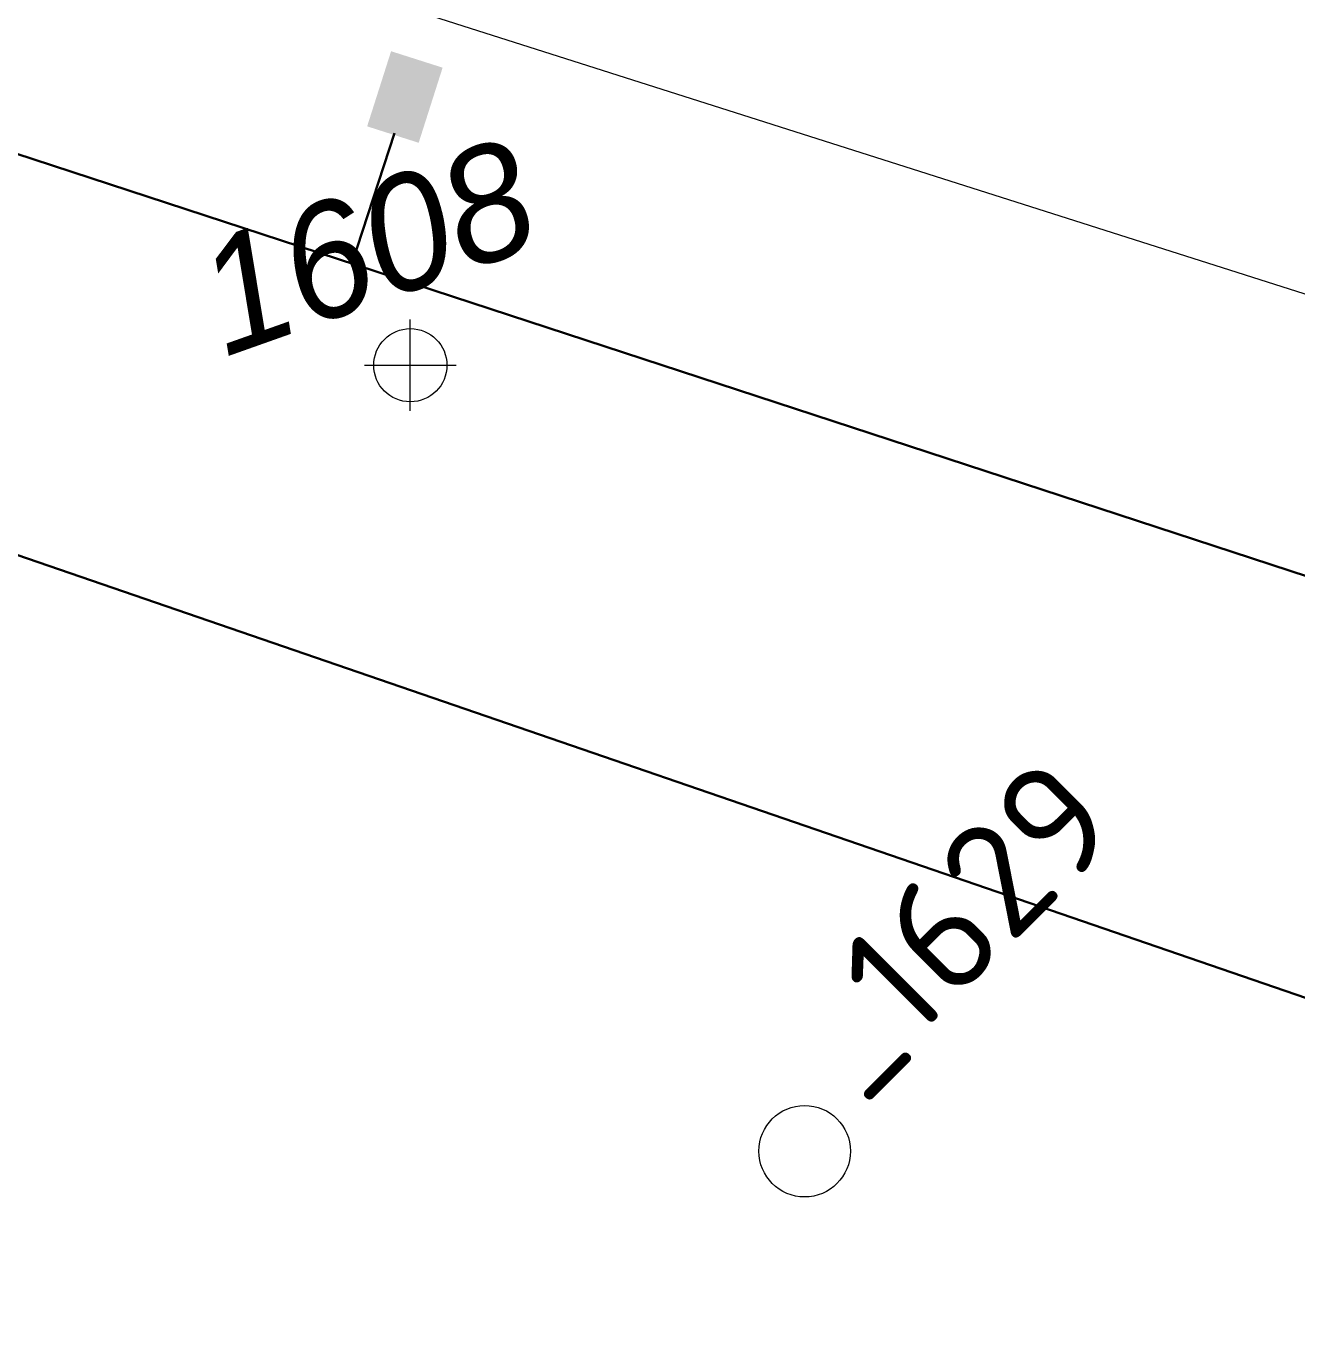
# Model space of a CAD drawing. Header units: millimetres. Extents: x 519 to 9564855, y -810 to 5021775.
# Drawn here: x 9533224.7 to 9533363.6, y 4999223.5 to 4999366.5 of the extents above; entities that cross this region are included whole.
import ezdxf

# ---------------------------------------------------------------- set-up
doc = ezdxf.new("R2010")
doc.units = ezdxf.units.MM
doc.header["$LTSCALE"] = 2
doc.header["$MEASUREMENT"] = 0
doc.header["$PDMODE"] = 2
doc.header["$PDSIZE"] = 5
for name, color, linetype in [('OilColl&Flowlines', 3, 'Continuous'), ('OLD WELLS(dr.bfr2000)', 24, 'Continuous'), ('Скважины - Конфликты наземки', 92, 'Continuous')]:
    doc.layers.add(name, color=color, linetype=linetype)
for name, color, linetype, lineweight in [('Электро', 1, 'Continuous', 30), ('Электроснаб', 1, 'Continuous', 18), ('Электроснабжене', 1, 'Continuous', 18)]:
    doc.layers.add(name, color=color, linetype=linetype, lineweight=lineweight)
doc.styles.add('Elect', font='isocpeur.ttf')
doc.styles.add('GeoApp', font='', dxfattribs={"height": 1})
doc.styles.get('GeoApp').set_extended_font_data('D431', italic=True)

msp = doc.modelspace()

# ---------------------------------------------------------------- hatches: boundary and pattern name
at = {"layer": 'Электро'}
msp.add_hatch(color=256, dxfattribs=at).paths.add_polyline_path([(9533261.97944, 4999355.50876), (9533267.61156, 4999353.71299), (9533270.22953, 4999361.92385), (9533264.59741, 4999363.71961)])
msp.add_hatch(color=256, dxfattribs=at).paths.add_polyline_path([(9533261.97944, 4999355.50876), (9533267.61156, 4999353.71299), (9533270.22953, 4999361.92385), (9533264.59741, 4999363.71961)])
msp.add_hatch(color=256, dxfattribs=at).paths.add_polyline_path([(9533261.97944, 4999355.50876), (9533267.61156, 4999353.71299), (9533270.22953, 4999361.92385), (9533264.59741, 4999363.71961)])
at = {"layer": 'Электроснаб', "linetype": 'ByBlock', "lineweight": 0}
msp.add_hatch(color=1, dxfattribs=at).paths.add_polyline_path([(9533261.97944, 4999355.50876), (9533267.61156, 4999353.71299), (9533270.22953, 4999361.92385), (9533264.59741, 4999363.71961)])
msp.add_hatch(color=1, dxfattribs=at).paths.add_polyline_path([(9533261.97944, 4999355.50876), (9533267.61156, 4999353.71299), (9533270.22953, 4999361.92385), (9533264.59741, 4999363.71961)])
msp.add_hatch(color=1, dxfattribs=at).paths.add_polyline_path([(9533261.97944, 4999355.50876), (9533267.61156, 4999353.71299), (9533270.22953, 4999361.92385), (9533264.59741, 4999363.71961)])
at = {"layer": 'Электроснабжене', "linetype": 'ByBlock', "lineweight": 0}
msp.add_hatch(color=1, dxfattribs=at).paths.add_polyline_path([(9533261.97944, 4999355.50876), (9533267.61156, 4999353.71299), (9533270.22953, 4999361.92385), (9533264.59741, 4999363.71961)])
msp.add_hatch(color=1, dxfattribs=at).paths.add_polyline_path([(9533261.97944, 4999355.50876), (9533267.61156, 4999353.71299), (9533270.22953, 4999361.92385), (9533264.59741, 4999363.71961)])
msp.add_hatch(color=1, dxfattribs=at).paths.add_polyline_path([(9533261.97944, 4999355.50876), (9533267.61156, 4999353.71299), (9533270.22953, 4999361.92385), (9533264.59741, 4999363.71961)])

# ---------------------------------------------------------------- linework, layer by layer
at = {"layer": 'OilColl&Flowlines', "linetype": 'ByBlock', "lineweight": 0, "ltscale": 200}
msp.add_line((9533194.35117, 4999391.38726, -26.0097), (9533464.92541, 4999305.2063, 0.00005), dxfattribs=at)
at = {"layer": 'OLD WELLS(dr.bfr2000)', "lineweight": 0}
msp.add_circle((9533309.8, 4999243.5), 5, dxfattribs=at)
msp.add_circle((9533309.8, 4999243.5), 5, dxfattribs=at)
at = {"layer": 'Скважины - Конфликты наземки', "linetype": 'ByBlock', "lineweight": 0}
msp.add_circle((9533266.7, 4999329.4), 4, dxfattribs=at)
at = {"layer": 'Скважины - Конфликты наземки', "linetype": 'ByBlock', "lineweight": 0, "ltscale": 80}
msp.add_point((9533266.7, 4999329.4), dxfattribs=at)
at = {"layer": 'Электро'}
for p, q in [((9533197.61909, 4999361.02764, 0), (9533605.95487, 4999227.3275, 0)), ((9533260.32365, 4999340.49648, 0), (9533264.95891, 4999354.76232, 0)), ((9533260.32365, 4999340.49648, 0), (9533264.95891, 4999354.76232, 0)), ((9533260.32365, 4999340.49648, 0), (9533264.95891, 4999354.76232, 0)), ((9533193.99756, 4999318.86255, 0), (9533471.38034, 4999223.53599, 0))]:
    msp.add_line(p, q, dxfattribs=at)
at = {"layer": 'Электроснаб', "color": 1, "linetype": 'ByBlock', "lineweight": 0}
for p, q in [((9533197.61909, 4999361.02764, 0), (9533605.95487, 4999227.3275, 0)), ((9533260.32365, 4999340.49648, 0), (9533264.95891, 4999354.76232, 0)), ((9533260.32365, 4999340.49648, 0), (9533264.95891, 4999354.76232, 0)), ((9533260.32365, 4999340.49648, 0), (9533264.95891, 4999354.76232, 0)), ((9533193.99756, 4999318.86255, 0), (9533471.38034, 4999223.53599, 0))]:
    msp.add_line(p, q, dxfattribs=at)
at = {"layer": 'Электроснабжене', "color": 1, "linetype": 'ByBlock', "lineweight": 0}
for p, q in [((9533197.61909, 4999361.02764, 0), (9533605.95487, 4999227.3275, 0)), ((9533260.32365, 4999340.49648, 0), (9533264.95891, 4999354.76232, 0)), ((9533260.32365, 4999340.49648, 0), (9533264.95891, 4999354.76232, 0)), ((9533260.32365, 4999340.49648, 0), (9533264.95891, 4999354.76232, 0)), ((9533193.99756, 4999318.86255, 0), (9533471.38034, 4999223.53599, 0))]:
    msp.add_line(p, q, dxfattribs=at)

# ---------------------------------------------------------------- texts
at = {"layer": 'OLD WELLS(dr.bfr2000)', "lineweight": 0, "style": 'Elect'}
msp.add_text(' _1629', height=12.5, rotation=44.9999999, dxfattribs=at).set_placement((9533309.8, 4999243.5))
at = {"layer": 'Скважины - Конфликты наземки', "lineweight": 35, "style": 'GeoApp'}
msp.add_text('1608', height=12.5, rotation=19.5366549, dxfattribs=at).set_placement((9533246.44351, 4999330.2744))

doc.saveas('drawing.dxf')
